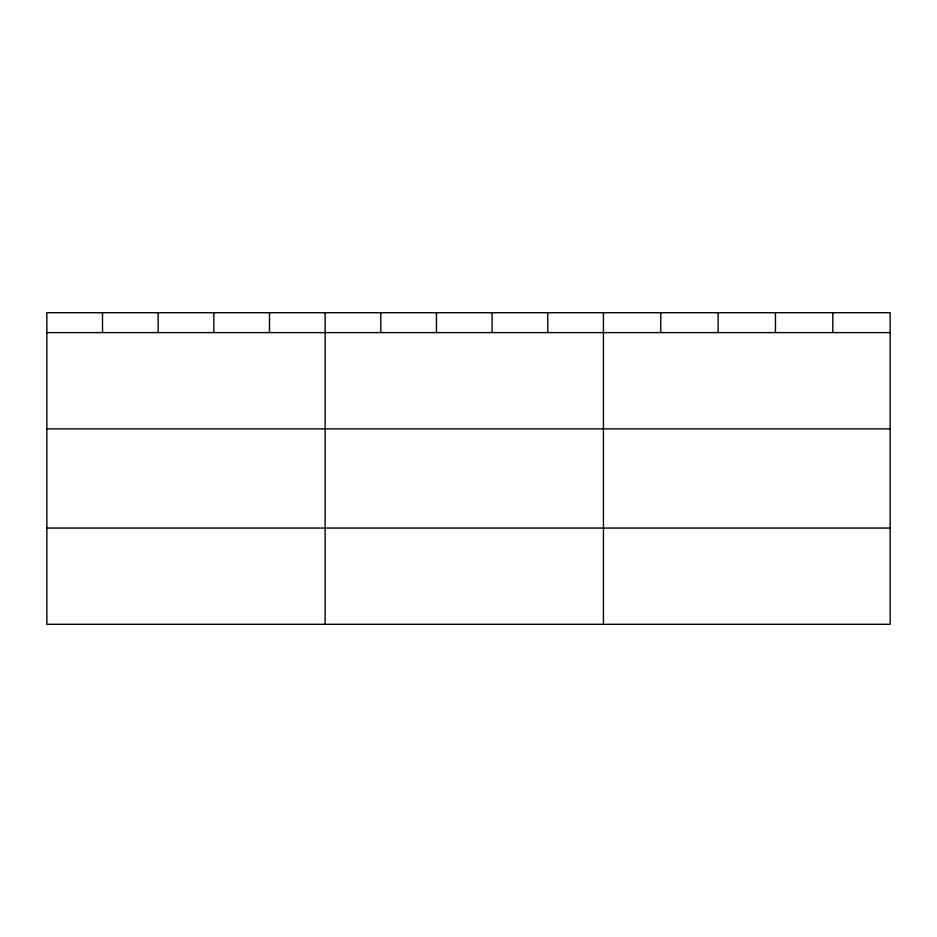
<?xml version="1.0" encoding="UTF-8"?>
<svg xmlns="http://www.w3.org/2000/svg" width="937" height="937" viewBox="0 0 937 937"><rect width="100%" height="100%" fill="white"/><g stroke="black" fill="none" stroke-linecap="round" stroke-linejoin="round"><path stroke-width="1.41" d="M890.15 428.865L890.15 312.7L46.85 312.7L46.85 624.3L890.15 624.3L890.15 428.865L46.85 428.865M46.85 332.612L890.15 332.612M46.85 528.046L890.15 528.046M832.806 312.7L832.806 332.612M775.461 312.7L775.461 332.612M718.117 312.7L718.117 332.612M660.772 312.7L660.772 332.612M603.428 312.7L603.428 624.3M547.77 312.7L547.77 332.612M492.112 312.7L492.112 332.612M436.455 312.7L436.455 332.612M380.797 312.7L380.797 332.612M325.139 312.7L325.139 624.3M269.481 312.7L269.481 332.612M213.823 312.7L213.823 332.612M158.166 312.7L158.166 332.612M102.508 312.7L102.508 332.612"/></g></svg>
